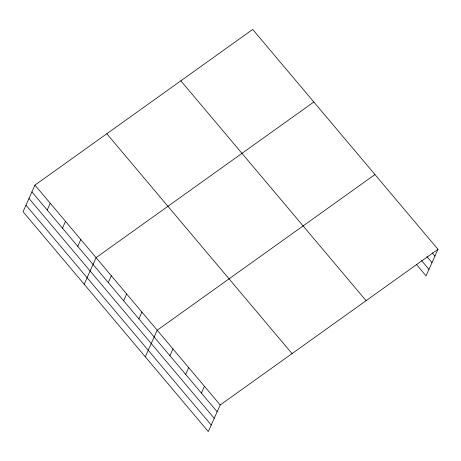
<?xml version="1.0" encoding="UTF-8"?>
<svg xmlns="http://www.w3.org/2000/svg" width="461" height="461" viewBox="0 0 461 461"><rect width="100%" height="100%" fill="white"/><g stroke="black" fill="none" stroke-linecap="round" stroke-linejoin="round"><path stroke-width="0.69" d="M34.944 185.12L23.05 211.703L208.297 431.559L220.191 404.977L437.95 249.297L252.703 29.441L34.944 185.12L220.191 404.977M47.189 210.043L50.226 203.255M62.471 228.183L65.508 221.395M77.753 246.318L80.79 239.536M84.184 284.253L96.072 257.67L313.832 101.99M108.318 282.599L111.355 275.811M123.606 300.733L126.637 293.951M138.888 318.874L141.925 312.085M145.313 356.808L157.207 330.226L374.966 174.546M169.913 355.702L172.95 348.914M185.662 374.39L188.699 367.601M201.405 393.077L204.442 386.289M437.95 249.297L426.056 275.88L416.335 264.337M432.136 252.789L434.913 256.086M426.898 256.57L431.992 262.62M421.573 260.551L428.984 269.351M180.839 80.813L366.092 300.67M106.802 133.742L292.049 353.604M31.907 191.903L217.154 411.765M28.985 198.437L214.232 418.3M25.972 205.168L211.219 425.03"/></g></svg>
